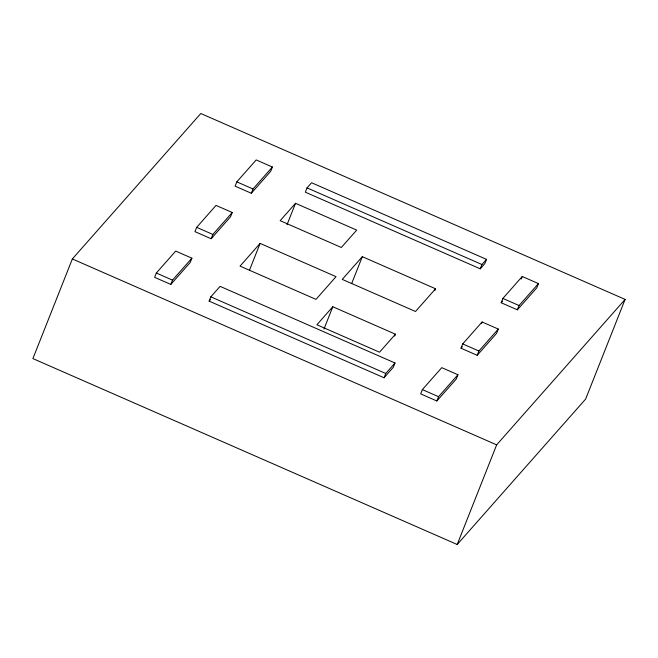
<?xml version="1.0" encoding="UTF-8"?>
<svg xmlns="http://www.w3.org/2000/svg" width="658" height="658" viewBox="0 0 658 658"><rect width="100%" height="100%" fill="white"/><g stroke="black" fill="none" stroke-linecap="round" stroke-linejoin="round"><path stroke-width="0.99" d="M72.347 258.956L32.9 358.594L457.203 544.495L585.653 399.044L625.1 299.406L200.797 113.505L72.347 258.956L496.65 444.857L625.1 299.406M156.324 273.029L154.622 277.331L170.817 284.421L190.195 262.476L191.897 258.183L175.702 251.085L156.324 273.029L172.511 280.127L191.897 258.183M170.817 284.421L172.511 280.127M196.66 227.355L194.957 231.649L211.152 238.739L230.53 216.795L232.233 212.501L216.038 205.403L196.66 227.355L212.855 234.445L232.233 212.501M211.152 238.739L212.855 234.445M236.822 181.871L235.12 186.165L251.315 193.263L270.693 171.319L272.396 167.025L256.201 159.927L236.822 181.871L253.017 188.969L272.396 167.025M251.315 193.263L253.017 188.969M209.129 301.134L210.823 296.84L220.085 286.353L395.006 362.986L393.303 367.279L384.042 377.766L209.129 301.134L210.453 299.637M249.423 270.389L260.107 243.402L336.041 276.664L315.98 299.382L240.047 266.12L260.107 243.402M287.044 224.707L295.516 203.306L356.694 230.103L341.337 247.482L280.168 220.685L295.516 203.306M307.039 187.884L305.337 192.185L480.258 268.818L484.806 263.661L486.509 259.367L311.588 182.735L307.039 187.884L481.952 264.524L486.509 259.367M323.958 329.09L332.8 306.751L395.45 334.198L394.71 336.065M351.635 283.656L362.319 256.678L435.571 288.772L434.831 290.63M384.042 377.766L385.744 373.473L395.006 362.986M422.37 389.602L420.676 393.895L436.863 400.985L456.249 379.041L457.943 374.747L441.757 367.649L422.37 389.602L438.565 396.692L457.943 374.747M480.258 268.818L481.952 264.524M436.863 400.985L438.565 396.692M461.011 348.214L462.714 343.92L482.092 321.976L498.287 329.066L496.584 333.359L477.206 355.312L461.011 348.214L462.352 346.7M481.417 323.687L482.092 321.976M477.206 355.312L478.909 351.01L498.287 329.066M501.174 302.738L502.876 298.436L522.255 276.492L538.45 283.59L536.747 287.883L517.369 309.828L501.174 302.738L502.515 301.224M521.235 279.066L522.255 276.492M517.369 309.828L519.072 305.534L538.45 283.59M457.203 544.495L496.65 444.857M362.319 256.678L342.25 279.387L415.511 311.489L435.571 288.772M332.8 306.751L316.901 324.764L379.543 352.211L395.45 334.198M502.876 298.436L519.072 305.534M462.714 343.92L478.909 351.01M210.823 296.84L385.744 373.473"/></g></svg>
